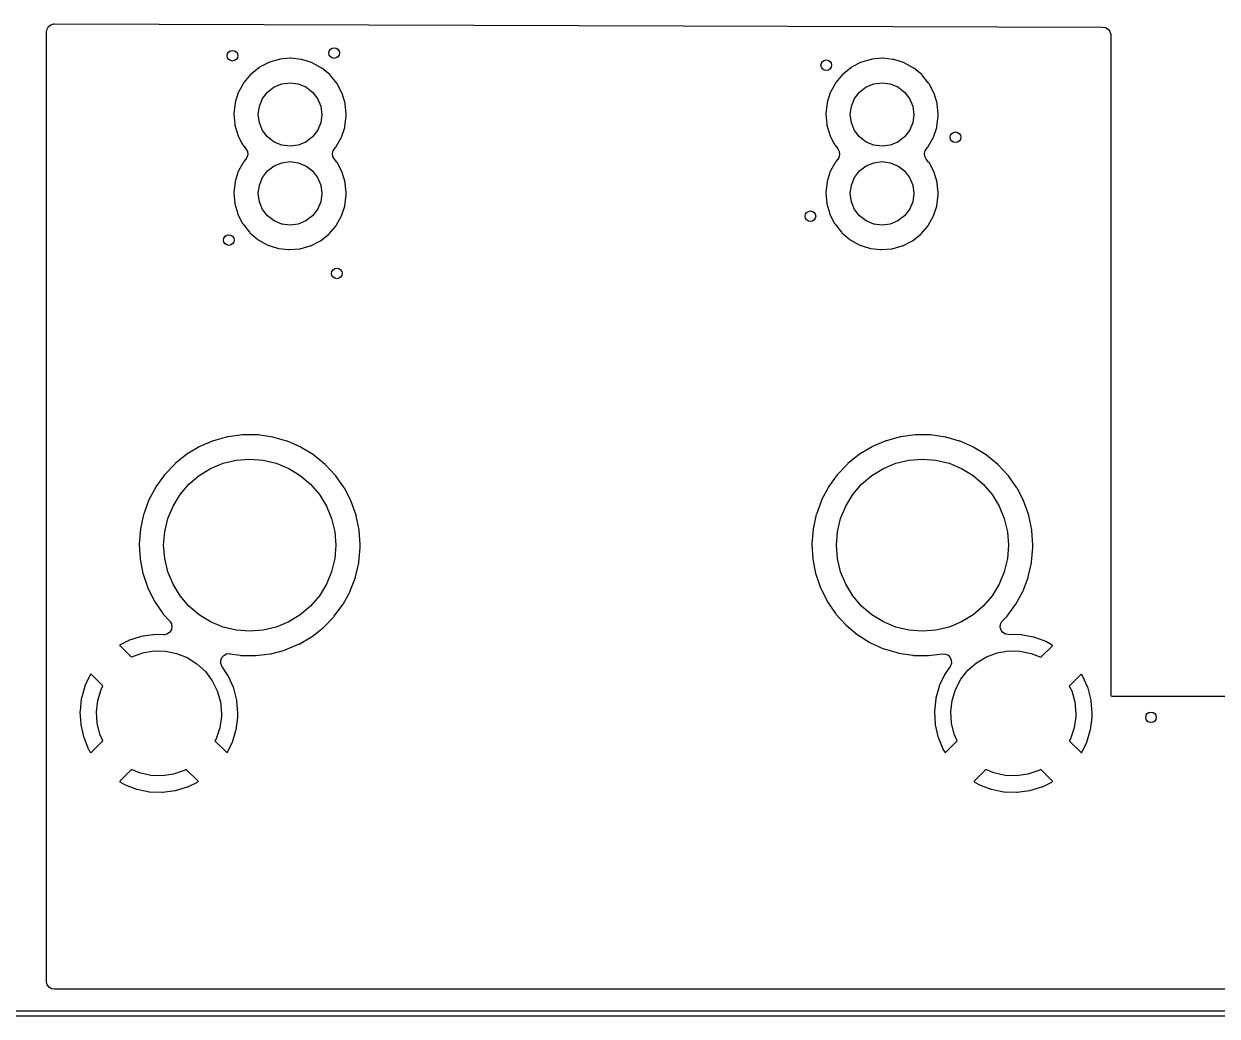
# Model space of a CAD drawing. Extents: x 0 to 4.25, y -4.33 to 0.
# Drawn here: x 1.823 to 2.71, y -4.333 to -3.595 of the extents above; entities that cross this region are included whole.
import ezdxf

# ---------------------------------------------------------------- set-up
doc = ezdxf.new("R2010")
doc.units = 0
doc.header["$MEASUREMENT"] = 0
doc.layers.add('BLACK', color=7, linetype='CONTINUOUS')

msp = doc.modelspace()

# ---------------------------------------------------------------- linework, layer by layer
at = {"layer": 'BLACK', "linetype": 'CONTINUOUS'}
for p, q in [((1.8397, -3.60123), (1.84011, -3.59906)), ((1.84011, -3.59906), (1.84127, -3.59719)), ((1.84127, -3.59719), (1.84303, -3.59586)), ((1.84303, -3.59586), (1.84515, -3.59526)), ((1.84515, -3.59526), (1.84572, -3.59523)), ((1.84572, -3.59523), (2.62471, -3.59761)), ((2.62471, -3.59761), (2.62687, -3.59802)), ((2.62687, -3.59802), (2.62874, -3.59919)), ((2.62874, -3.59919), (2.63007, -3.60095)), ((1.8397, -3.6623), (1.8397, -3.60123)), ((2.63007, -3.60095), (2.63066, -3.60307)), ((2.63066, -3.60307), (2.63069, -3.60361)), ((2.63069, -3.60361), (2.63066, -4.09416)), ((1.99811, -3.62748), (1.99763, -3.6278)), ((2.00483, -3.62397), (1.99811, -3.62748)), ((2.00537, -3.62376), (2.00483, -3.62397)), ((2.01264, -3.62162), (2.00537, -3.62376)), ((2.0132, -3.62151), (2.01264, -3.62162)), ((2.02075, -3.62082), (2.0132, -3.62151)), ((2.02133, -3.62083), (2.02075, -3.62082)), ((2.02887, -3.62162), (2.02133, -3.62083)), ((2.02943, -3.62173), (2.02887, -3.62162)), ((2.03667, -3.62398), (2.02943, -3.62173)), ((2.0372, -3.6242), (2.03667, -3.62398)), ((2.04387, -3.6278), (2.0372, -3.6242)), ((2.43811, -3.62748), (2.43763, -3.6278)), ((2.44483, -3.62397), (2.43811, -3.62748)), ((2.44537, -3.62376), (2.44483, -3.62397)), ((2.45264, -3.62162), (2.44537, -3.62376)), ((2.4532, -3.62151), (2.45264, -3.62162)), ((2.46075, -3.62082), (2.4532, -3.62151)), ((2.46133, -3.62083), (2.46075, -3.62082)), ((2.46887, -3.62162), (2.46133, -3.62083)), ((2.46943, -3.62173), (2.46887, -3.62162)), ((2.47667, -3.62398), (2.46943, -3.62173)), ((2.4772, -3.6242), (2.47667, -3.62398)), ((2.48387, -3.6278), (2.4772, -3.6242)), ((1.99131, -3.63295), (1.98644, -3.63876)), ((1.99173, -3.63255), (1.99131, -3.63295)), ((1.99763, -3.6278), (1.99173, -3.63255)), ((2.04435, -3.62813), (2.04387, -3.6278)), ((2.05019, -3.63296), (2.04435, -3.62813)), ((2.05059, -3.63337), (2.05019, -3.63296)), ((2.05538, -3.63924), (2.05059, -3.63337)), ((2.43131, -3.63295), (2.42644, -3.63876)), ((2.43173, -3.63255), (2.43131, -3.63295)), ((2.43763, -3.6278), (2.43173, -3.63255)), ((2.48435, -3.62813), (2.48387, -3.6278)), ((2.49019, -3.63296), (2.48435, -3.62813)), ((2.49059, -3.63337), (2.49019, -3.63296)), ((2.49538, -3.63924), (2.49059, -3.63337)), ((1.98612, -3.63923), (1.98246, -3.64588)), ((1.98644, -3.63876), (1.98612, -3.63923)), ((2.00404, -3.6459), (2.00894, -3.64214)), ((2.00894, -3.64214), (2.01463, -3.63978)), ((2.01463, -3.63978), (2.02075, -3.63898)), ((2.02075, -3.63898), (2.02686, -3.63978)), ((2.02686, -3.63978), (2.03256, -3.64214)), ((2.03256, -3.64214), (2.03745, -3.6459)), ((2.0557, -3.63972), (2.05538, -3.63924)), ((2.05926, -3.64641), (2.0557, -3.63972)), ((2.42612, -3.63923), (2.42246, -3.64588)), ((2.42644, -3.63876), (2.42612, -3.63923)), ((2.44404, -3.6459), (2.44894, -3.64214)), ((2.44894, -3.64214), (2.45463, -3.63978)), ((2.45463, -3.63978), (2.46075, -3.63898)), ((2.46075, -3.63898), (2.46686, -3.63978)), ((2.46686, -3.63978), (2.47256, -3.64214)), ((2.47256, -3.64214), (2.47745, -3.6459)), ((2.4957, -3.63972), (2.49538, -3.63924)), ((2.49926, -3.64641), (2.4957, -3.63972)), ((1.97995, -3.65363), (1.97983, -3.65419)), ((1.98224, -3.64641), (1.97995, -3.65363)), ((1.98246, -3.64588), (1.98224, -3.64641)), ((1.99793, -3.65648), (2.00029, -3.65079)), ((2.00029, -3.65079), (2.00404, -3.6459)), ((2.03745, -3.6459), (2.04121, -3.65079)), ((2.04121, -3.65079), (2.04357, -3.65648)), ((2.05948, -3.64695), (2.05926, -3.64641)), ((2.06167, -3.6542), (2.05948, -3.64695)), ((2.41995, -3.65363), (2.41983, -3.65419)), ((2.42224, -3.64641), (2.41995, -3.65363)), ((2.42246, -3.64588), (2.42224, -3.64641)), ((2.43793, -3.65648), (2.44029, -3.65079)), ((2.44029, -3.65079), (2.44404, -3.6459)), ((2.47745, -3.6459), (2.48121, -3.65079)), ((2.48121, -3.65079), (2.48357, -3.65648)), ((2.49948, -3.64695), (2.49926, -3.64641)), ((2.50167, -3.6542), (2.49948, -3.64695)), ((1.83968, -4.05677), (1.8397, -3.66251)), ((1.8397, -3.66251), (1.8397, -3.6623)), ((1.97898, -3.66173), (1.97897, -3.6623)), ((1.97897, -3.6623), (1.97961, -3.66986)), ((1.97983, -3.65419), (1.97898, -3.66173)), ((1.99713, -3.6626), (1.99793, -3.65648)), ((1.99793, -3.66871), (1.99713, -3.6626)), ((2.04357, -3.65648), (2.04437, -3.6626)), ((2.04437, -3.6626), (2.04357, -3.66871)), ((2.06178, -3.65477), (2.06167, -3.6542)), ((2.06252, -3.6623), (2.06178, -3.65477)), ((2.06254, -3.66244), (2.06252, -3.6623)), ((2.06255, -3.66276), (2.06254, -3.66244)), ((2.06254, -3.6636), (2.06255, -3.66277)), ((2.06255, -3.66277), (2.06255, -3.66276)), ((2.06255, -3.66276), (2.06255, -3.66276)), ((2.41898, -3.66173), (2.41897, -3.6623)), ((2.41897, -3.6623), (2.41961, -3.66986)), ((2.41983, -3.65419), (2.41898, -3.66173)), ((2.43713, -3.6626), (2.43793, -3.65648)), ((2.43793, -3.66871), (2.43713, -3.6626)), ((2.48357, -3.65648), (2.48437, -3.6626)), ((2.48437, -3.6626), (2.48357, -3.66871)), ((2.50178, -3.65477), (2.50167, -3.6542)), ((2.50254, -3.66244), (2.50178, -3.65477)), ((2.50255, -3.66277), (2.50254, -3.66244)), ((2.50254, -3.6636), (2.50255, -3.66277)), ((1.97961, -3.66986), (1.97971, -3.67042)), ((1.97971, -3.67042), (1.9818, -3.67771)), ((2.00029, -3.67441), (1.99793, -3.66871)), ((2.04357, -3.66871), (2.04121, -3.67441)), ((2.06142, -3.67213), (2.06155, -3.67157)), ((2.06155, -3.67157), (2.06251, -3.66393)), ((2.06251, -3.66393), (2.06254, -3.6636)), ((2.41961, -3.66986), (2.41971, -3.67042)), ((2.41971, -3.67042), (2.4218, -3.67771)), ((2.44029, -3.67441), (2.43793, -3.66871)), ((2.48357, -3.66871), (2.48121, -3.67441)), ((2.50142, -3.67213), (2.50155, -3.67157)), ((2.50155, -3.67157), (2.50251, -3.66393)), ((2.50251, -3.66393), (2.50254, -3.6636)), ((1.9818, -3.67771), (1.98201, -3.67824)), ((1.98201, -3.67824), (1.98548, -3.68499)), ((2.00404, -3.6793), (2.00029, -3.67441)), ((2.00894, -3.68306), (2.00404, -3.6793)), ((2.03745, -3.6793), (2.03256, -3.68306)), ((2.04121, -3.67441), (2.03745, -3.6793)), ((2.05505, -3.68644), (2.05879, -3.67985)), ((2.05879, -3.67985), (2.05903, -3.67933)), ((2.05903, -3.67933), (2.06142, -3.67213)), ((2.4218, -3.67771), (2.42201, -3.67824)), ((2.42201, -3.67824), (2.42548, -3.68499)), ((2.44404, -3.6793), (2.44029, -3.67441)), ((2.44894, -3.68306), (2.44404, -3.6793)), ((2.47745, -3.6793), (2.47256, -3.68306)), ((2.48121, -3.67441), (2.47745, -3.6793)), ((2.49505, -3.68644), (2.49879, -3.67985)), ((2.49879, -3.67985), (2.49903, -3.67933)), ((2.49903, -3.67933), (2.50142, -3.67213)), ((1.98548, -3.68499), (1.98579, -3.68547)), ((1.98579, -3.68547), (1.98794, -3.68818)), ((1.98794, -3.68818), (1.98897, -3.69013)), ((2.01463, -3.68542), (2.00894, -3.68306)), ((2.02075, -3.68622), (2.01463, -3.68542)), ((2.02686, -3.68542), (2.02075, -3.68622)), ((2.03256, -3.68306), (2.02686, -3.68542)), ((2.05229, -3.69164), (2.05282, -3.68949)), ((2.05282, -3.68949), (2.05374, -3.68804)), ((2.05374, -3.68804), (2.05472, -3.68691)), ((2.05472, -3.68691), (2.05505, -3.68644)), ((2.42548, -3.68499), (2.42579, -3.68547)), ((2.42579, -3.68547), (2.42794, -3.68818)), ((2.42794, -3.68818), (2.42897, -3.69013)), ((2.45463, -3.68542), (2.44894, -3.68306)), ((2.46075, -3.68622), (2.45463, -3.68542)), ((2.46686, -3.68542), (2.46075, -3.68622)), ((2.47256, -3.68306), (2.46686, -3.68542)), ((2.49229, -3.69164), (2.49282, -3.68949)), ((2.49282, -3.68949), (2.49374, -3.68804)), ((2.49374, -3.68804), (2.49472, -3.68691)), ((2.49472, -3.68691), (2.49505, -3.68644)), ((1.98612, -3.6979), (1.98246, -3.70454)), ((1.98644, -3.69742), (1.98612, -3.6979)), ((1.98783, -3.69576), (1.98644, -3.69742)), ((1.98867, -3.69446), (1.98783, -3.69576)), ((1.98922, -3.69232), (1.98867, -3.69446)), ((1.98897, -3.69013), (1.98922, -3.69232)), ((2.00894, -3.7008), (2.01463, -3.69844)), ((2.01463, -3.69844), (2.02075, -3.69764)), ((2.02075, -3.69764), (2.02686, -3.69844)), ((2.02686, -3.69844), (2.03256, -3.7008)), ((2.05258, -3.69382), (2.05229, -3.69164)), ((2.05364, -3.69576), (2.05258, -3.69382)), ((2.05538, -3.6979), (2.05364, -3.69576)), ((2.0557, -3.69838), (2.05538, -3.6979)), ((2.05926, -3.70507), (2.0557, -3.69838)), ((2.42612, -3.6979), (2.42246, -3.70454)), ((2.42644, -3.69742), (2.42612, -3.6979)), ((2.42783, -3.69576), (2.42644, -3.69742)), ((2.42867, -3.69446), (2.42783, -3.69576)), ((2.42922, -3.69232), (2.42867, -3.69446)), ((2.42897, -3.69013), (2.42922, -3.69232)), ((2.44894, -3.7008), (2.45463, -3.69844)), ((2.45463, -3.69844), (2.46075, -3.69764)), ((2.46075, -3.69764), (2.46686, -3.69844)), ((2.46686, -3.69844), (2.47256, -3.7008)), ((2.49258, -3.69382), (2.49229, -3.69164)), ((2.49364, -3.69576), (2.49258, -3.69382)), ((2.49538, -3.6979), (2.49364, -3.69576)), ((2.4957, -3.69838), (2.49538, -3.6979)), ((2.49926, -3.70507), (2.4957, -3.69838)), ((1.98224, -3.70507), (1.97995, -3.71229)), ((1.98246, -3.70454), (1.98224, -3.70507)), ((2.00029, -3.70945), (2.00404, -3.70456)), ((2.00404, -3.70456), (2.00894, -3.7008)), ((2.03256, -3.7008), (2.03745, -3.70456)), ((2.03745, -3.70456), (2.04121, -3.70945)), ((2.05948, -3.70561), (2.05926, -3.70507)), ((2.06167, -3.71286), (2.05948, -3.70561)), ((2.42224, -3.70507), (2.41995, -3.71229)), ((2.42246, -3.70454), (2.42224, -3.70507)), ((2.44029, -3.70945), (2.44404, -3.70456)), ((2.44404, -3.70456), (2.44894, -3.7008)), ((2.47256, -3.7008), (2.47745, -3.70456)), ((2.47745, -3.70456), (2.48121, -3.70945)), ((2.49948, -3.70561), (2.49926, -3.70507)), ((2.50167, -3.71286), (2.49948, -3.70561)), ((1.97983, -3.71286), (1.97898, -3.72039)), ((1.97995, -3.71229), (1.97983, -3.71286)), ((1.99713, -3.72126), (1.99793, -3.71515)), ((1.99793, -3.71515), (2.00029, -3.70945)), ((2.04121, -3.70945), (2.04357, -3.71515)), ((2.04357, -3.71515), (2.04437, -3.72126)), ((2.06178, -3.71343), (2.06167, -3.71286)), ((2.06254, -3.7211), (2.06178, -3.71343)), ((2.41983, -3.71286), (2.41898, -3.72039)), ((2.41995, -3.71229), (2.41983, -3.71286)), ((2.43713, -3.72126), (2.43793, -3.71515)), ((2.43793, -3.71515), (2.44029, -3.70945)), ((2.48121, -3.70945), (2.48357, -3.71515)), ((2.48357, -3.71515), (2.48437, -3.72126)), ((2.50178, -3.71343), (2.50167, -3.71286)), ((2.50254, -3.7211), (2.50178, -3.71343)), ((1.97898, -3.72039), (1.97897, -3.72096)), ((1.97897, -3.72096), (1.97961, -3.72852)), ((1.99793, -3.72737), (1.99713, -3.72126)), ((2.04437, -3.72126), (2.04357, -3.72737)), ((2.06155, -3.73023), (2.06251, -3.72259)), ((2.06251, -3.72259), (2.06254, -3.72226)), ((2.06255, -3.72143), (2.06254, -3.7211)), ((2.06254, -3.72226), (2.06255, -3.72143)), ((2.41898, -3.72039), (2.41897, -3.72096)), ((2.41897, -3.72096), (2.41961, -3.72852)), ((2.43793, -3.72737), (2.43713, -3.72126)), ((2.48437, -3.72126), (2.48357, -3.72737)), ((2.50155, -3.73023), (2.50251, -3.72259)), ((2.50251, -3.72259), (2.50254, -3.72226)), ((2.50255, -3.72143), (2.50254, -3.7211)), ((2.50254, -3.72226), (2.50255, -3.72143)), ((1.97961, -3.72852), (1.97971, -3.72908)), ((1.97971, -3.72908), (1.9818, -3.73637)), ((2.00029, -3.73307), (1.99793, -3.72737)), ((2.00404, -3.73796), (2.00029, -3.73307)), ((2.04121, -3.73307), (2.03745, -3.73796)), ((2.04357, -3.72737), (2.04121, -3.73307)), ((2.05903, -3.73799), (2.06142, -3.7308)), ((2.06142, -3.7308), (2.06155, -3.73023)), ((2.41961, -3.72852), (2.41971, -3.72908)), ((2.41971, -3.72908), (2.4218, -3.73637)), ((2.44029, -3.73307), (2.43793, -3.72737)), ((2.44404, -3.73796), (2.44029, -3.73307)), ((2.48121, -3.73307), (2.47745, -3.73796)), ((2.48357, -3.72737), (2.48121, -3.73307)), ((2.49903, -3.73799), (2.50142, -3.7308)), ((2.50142, -3.7308), (2.50155, -3.73023)), ((1.9818, -3.73637), (1.98201, -3.73691)), ((1.98201, -3.73691), (1.98548, -3.74365)), ((2.00894, -3.74172), (2.00404, -3.73796)), ((2.01463, -3.74408), (2.00894, -3.74172)), ((2.03256, -3.74172), (2.02686, -3.74408)), ((2.03745, -3.73796), (2.03256, -3.74172)), ((2.05505, -3.74511), (2.05879, -3.73851)), ((2.05879, -3.73851), (2.05903, -3.73799)), ((2.4218, -3.73637), (2.42201, -3.73691)), ((2.42201, -3.73691), (2.42548, -3.74365)), ((2.44894, -3.74172), (2.44404, -3.73796)), ((2.45463, -3.74408), (2.44894, -3.74172)), ((2.47256, -3.74172), (2.46686, -3.74408)), ((2.47745, -3.73796), (2.47256, -3.74172)), ((2.49505, -3.74511), (2.49879, -3.73851)), ((2.49879, -3.73851), (2.49903, -3.73799)), ((1.98548, -3.74365), (1.98579, -3.74413)), ((1.98579, -3.74413), (1.9905, -3.75007)), ((1.9905, -3.75007), (1.9909, -3.75049)), ((1.9909, -3.75049), (1.99667, -3.7554)), ((2.02075, -3.74488), (2.01463, -3.74408)), ((2.02686, -3.74408), (2.02075, -3.74488)), ((2.04935, -3.75171), (2.04977, -3.75131)), ((2.04977, -3.75131), (2.05472, -3.74558)), ((2.05472, -3.74558), (2.05505, -3.74511)), ((2.42548, -3.74365), (2.42579, -3.74413)), ((2.42579, -3.74413), (2.4305, -3.75007)), ((2.4305, -3.75007), (2.4309, -3.75049)), ((2.4309, -3.75049), (2.43667, -3.7554)), ((2.46075, -3.74488), (2.45463, -3.74408)), ((2.46686, -3.74408), (2.46075, -3.74488)), ((2.48935, -3.75171), (2.48977, -3.75131)), ((2.48977, -3.75131), (2.49472, -3.74558)), ((2.49472, -3.74558), (2.49505, -3.74511)), ((1.99667, -3.7554), (1.99714, -3.75573)), ((1.99714, -3.75573), (2.00376, -3.75943)), ((2.00376, -3.75943), (2.00429, -3.75966)), ((2.00429, -3.75966), (2.0115, -3.762)), ((2.02829, -3.76235), (2.03559, -3.76031)), ((2.03559, -3.76031), (2.03612, -3.7601)), ((2.03612, -3.7601), (2.04289, -3.75669)), ((2.04289, -3.75669), (2.04338, -3.75638)), ((2.04338, -3.75638), (2.04935, -3.75171)), ((2.43667, -3.7554), (2.43714, -3.75573)), ((2.43714, -3.75573), (2.44376, -3.75943)), ((2.44376, -3.75943), (2.44429, -3.75966)), ((2.44429, -3.75966), (2.4515, -3.762)), ((2.46829, -3.76235), (2.47559, -3.76031)), ((2.47559, -3.76031), (2.47612, -3.7601)), ((2.47612, -3.7601), (2.48289, -3.75669)), ((2.48289, -3.75669), (2.48338, -3.75638)), ((2.48338, -3.75638), (2.48935, -3.75171)), ((2.0115, -3.762), (2.01206, -3.76212)), ((2.01206, -3.76212), (2.01958, -3.76302)), ((2.01958, -3.76302), (2.02016, -3.76303)), ((2.02016, -3.76303), (2.02772, -3.76245)), ((2.02772, -3.76245), (2.02829, -3.76235)), ((2.4515, -3.762), (2.45206, -3.76212)), ((2.45206, -3.76212), (2.45958, -3.76302)), ((2.45958, -3.76302), (2.46016, -3.76303)), ((2.46016, -3.76303), (2.46772, -3.76245)), ((2.46772, -3.76245), (2.46829, -3.76235)), ((1.97432, -3.9022), (1.96393, -3.90505)), ((1.97471, -3.90212), (1.97432, -3.9022)), ((1.98539, -3.90072), (1.97471, -3.90212)), ((1.98579, -3.90069), (1.98539, -3.90072)), ((1.99656, -3.90075), (1.98579, -3.90069)), ((1.99696, -3.90078), (1.99656, -3.90075)), ((2.00763, -3.9023), (1.99696, -3.90078)), ((2.00802, -3.90238), (2.00763, -3.9023)), ((2.01838, -3.90533), (2.00802, -3.90238)), ((2.47432, -3.9022), (2.46393, -3.90505)), ((2.47471, -3.90212), (2.47432, -3.9022)), ((2.48539, -3.90072), (2.47471, -3.90212)), ((2.48579, -3.90069), (2.48539, -3.90072)), ((2.49656, -3.90075), (2.48579, -3.90069)), ((2.49696, -3.90078), (2.49656, -3.90075)), ((2.50763, -3.9023), (2.49696, -3.90078)), ((2.50802, -3.90238), (2.50763, -3.9023)), ((2.51838, -3.90533), (2.50802, -3.90238)), ((1.95328, -3.90959), (1.94404, -3.91512)), ((1.95364, -3.9094), (1.95328, -3.90959)), ((1.96355, -3.90518), (1.95364, -3.9094)), ((1.96393, -3.90505), (1.96355, -3.90518)), ((2.01876, -3.90547), (2.01838, -3.90533)), ((2.02862, -3.9098), (2.01876, -3.90547)), ((2.02898, -3.90998), (2.02862, -3.9098)), ((2.03816, -3.91561), (2.02898, -3.90998)), ((2.45328, -3.90959), (2.44404, -3.91512)), ((2.45364, -3.9094), (2.45328, -3.90959)), ((2.46355, -3.90518), (2.45364, -3.9094)), ((2.46393, -3.90505), (2.46355, -3.90518)), ((2.51876, -3.90547), (2.51838, -3.90533)), ((2.52862, -3.9098), (2.51876, -3.90547)), ((2.52898, -3.90998), (2.52862, -3.9098)), ((2.53816, -3.91561), (2.52898, -3.90998)), ((1.94371, -3.91535), (1.9353, -3.92208)), ((1.94404, -3.91512), (1.94371, -3.91535)), ((1.97098, -3.92183), (1.98074, -3.91949)), ((1.98074, -3.91949), (1.99075, -3.9187)), ((1.99075, -3.9187), (2.00076, -3.91949)), ((2.00076, -3.91949), (2.01052, -3.92183)), ((2.03849, -3.91584), (2.03816, -3.91561)), ((2.04683, -3.92267), (2.03849, -3.91584)), ((2.44371, -3.91535), (2.4353, -3.92208)), ((2.44404, -3.91512), (2.44371, -3.91535)), ((2.47098, -3.92183), (2.48074, -3.91949)), ((2.48074, -3.91949), (2.49075, -3.9187)), ((2.49075, -3.9187), (2.50076, -3.91949)), ((2.50076, -3.91949), (2.51052, -3.92183)), ((2.53849, -3.91584), (2.53816, -3.91561)), ((2.54683, -3.92267), (2.53849, -3.91584)), ((1.935, -3.92235), (1.92759, -3.93017)), ((1.9353, -3.92208), (1.935, -3.92235)), ((1.95314, -3.93092), (1.9617, -3.92567)), ((1.9617, -3.92567), (1.97098, -3.92183)), ((2.01052, -3.92183), (2.01979, -3.92567)), ((2.01979, -3.92567), (2.02835, -3.93092)), ((2.04712, -3.92294), (2.04683, -3.92267)), ((2.05445, -3.93083), (2.04712, -3.92294)), ((2.435, -3.92235), (2.42759, -3.93017)), ((2.4353, -3.92208), (2.435, -3.92235)), ((2.45314, -3.93092), (2.4617, -3.92567)), ((2.4617, -3.92567), (2.47098, -3.92183)), ((2.51052, -3.92183), (2.51979, -3.92567)), ((2.51979, -3.92567), (2.52835, -3.93092)), ((2.54712, -3.92294), (2.54683, -3.92267)), ((2.55445, -3.93083), (2.54712, -3.92294)), ((1.92733, -3.93048), (1.92105, -3.93923)), ((1.92759, -3.93017), (1.92733, -3.93048)), ((1.93899, -3.94507), (1.94551, -3.93744)), ((1.94551, -3.93744), (1.95314, -3.93092)), ((2.02835, -3.93092), (2.03599, -3.93744)), ((2.03599, -3.93744), (2.04251, -3.94507)), ((2.05471, -3.93114), (2.05445, -3.93083)), ((2.0609, -3.93996), (2.05471, -3.93114)), ((2.42733, -3.93048), (2.42105, -3.93923)), ((2.42759, -3.93017), (2.42733, -3.93048)), ((2.43899, -3.94507), (2.44551, -3.93744)), ((2.44551, -3.93744), (2.45314, -3.93092)), ((2.52835, -3.93092), (2.53599, -3.93744)), ((2.53599, -3.93744), (2.54251, -3.94507)), ((2.55471, -3.93114), (2.55445, -3.93083)), ((2.5609, -3.93996), (2.55471, -3.93114)), ((1.92084, -3.93957), (1.9158, -3.94909)), ((1.92105, -3.93923), (1.92084, -3.93957)), ((1.93374, -3.95363), (1.93899, -3.94507)), ((2.04251, -3.94507), (2.04775, -3.95363)), ((2.06111, -3.9403), (2.0609, -3.93996)), ((2.06605, -3.94987), (2.06111, -3.9403)), ((2.42084, -3.93957), (2.4158, -3.94909)), ((2.42105, -3.93923), (2.42084, -3.93957)), ((2.43374, -3.95363), (2.43899, -3.94507)), ((2.54251, -3.94507), (2.54775, -3.95363)), ((2.56111, -3.9403), (2.5609, -3.93996)), ((2.56605, -3.94987), (2.56111, -3.9403)), ((1.91563, -3.94945), (1.91193, -3.95957)), ((1.9158, -3.94909), (1.91563, -3.94945)), ((1.9299, -3.96291), (1.93374, -3.95363)), ((2.04775, -3.95363), (2.05159, -3.96291)), ((2.06621, -3.95024), (2.06605, -3.94987)), ((2.0698, -3.9604), (2.06621, -3.95024)), ((2.41563, -3.94945), (2.41193, -3.95957)), ((2.4158, -3.94909), (2.41563, -3.94945)), ((2.4299, -3.96291), (2.43374, -3.95363)), ((2.54775, -3.95363), (2.55159, -3.96291)), ((2.56621, -3.95024), (2.56605, -3.94987)), ((2.5698, -3.9604), (2.56621, -3.95024)), ((1.91182, -3.95996), (1.90952, -3.97048)), ((1.91193, -3.95957), (1.91182, -3.95996)), ((1.92756, -3.97267), (1.9299, -3.96291)), ((2.05159, -3.96291), (2.05394, -3.97267)), ((2.06991, -3.96078), (2.0698, -3.9604)), ((2.0721, -3.97133), (2.06991, -3.96078)), ((2.41182, -3.95996), (2.40952, -3.97048)), ((2.41193, -3.95957), (2.41182, -3.95996)), ((2.42756, -3.97267), (2.4299, -3.96291)), ((2.55159, -3.96291), (2.55394, -3.97267)), ((2.56991, -3.96078), (2.5698, -3.9604)), ((2.5721, -3.97133), (2.56991, -3.96078)), ((1.90947, -3.97088), (1.90862, -3.98162)), ((1.90952, -3.97048), (1.90947, -3.97088)), ((1.92677, -3.98268), (1.92756, -3.97267)), ((2.05394, -3.97267), (2.05472, -3.98268)), ((2.07215, -3.97173), (2.0721, -3.97133)), ((2.07285, -3.98202), (2.07215, -3.97173)), ((2.40947, -3.97088), (2.40862, -3.98162)), ((2.40952, -3.97048), (2.40947, -3.97088)), ((2.42677, -3.98268), (2.42756, -3.97267)), ((2.55394, -3.97267), (2.55472, -3.98268)), ((2.57215, -3.97173), (2.5721, -3.97133)), ((2.57289, -3.98256), (2.57215, -3.97173)), ((1.90862, -3.98162), (1.90862, -3.98202)), ((1.90862, -3.98202), (1.90924, -3.99277)), ((2.07289, -3.98256), (2.07285, -3.98202)), ((2.40862, -3.98162), (2.40862, -3.98202)), ((2.40862, -3.98202), (2.40924, -3.99277)), ((1.92756, -3.99269), (1.92677, -3.98268)), ((2.05472, -3.98268), (2.05394, -3.99269)), ((2.0719, -3.99533), (2.07287, -3.98451)), ((2.07287, -3.98451), (2.07288, -3.98428)), ((2.07288, -3.98428), (2.0729, -3.98279)), ((2.0729, -3.98279), (2.07289, -3.98256)), ((2.42756, -3.99269), (2.42677, -3.98268)), ((2.55472, -3.98268), (2.55394, -3.99269)), ((2.5719, -3.99533), (2.57287, -3.98451)), ((2.57287, -3.98451), (2.57288, -3.98428)), ((2.57288, -3.98428), (2.5729, -3.98279)), ((2.5729, -3.98279), (2.57289, -3.98256)), ((1.90924, -3.99277), (1.90929, -3.99317)), ((1.90929, -3.99317), (1.91136, -4.00374)), ((1.9299, -4.00245), (1.92756, -3.99269)), ((2.05394, -3.99269), (2.05159, -4.00245)), ((2.06944, -4.00622), (2.07184, -3.99572)), ((2.07184, -3.99572), (2.0719, -3.99533)), ((2.40924, -3.99277), (2.40929, -3.99317)), ((2.40929, -3.99317), (2.41136, -4.00374)), ((2.4299, -4.00245), (2.42756, -3.99269)), ((2.55394, -3.99269), (2.55159, -4.00245)), ((2.56944, -4.00622), (2.57184, -3.99572)), ((2.57184, -3.99572), (2.5719, -3.99533)), ((1.91136, -4.00374), (1.91146, -4.00413)), ((1.91146, -4.00413), (1.91495, -4.01432)), ((1.93374, -4.01172), (1.9299, -4.00245)), ((2.05159, -4.00245), (2.04775, -4.01172)), ((2.06551, -4.01669), (2.06932, -4.00661)), ((2.06932, -4.00661), (2.06944, -4.00622)), ((2.41136, -4.00374), (2.41146, -4.00413)), ((2.41146, -4.00413), (2.41495, -4.01432)), ((2.43374, -4.01172), (2.4299, -4.00245)), ((2.55159, -4.00245), (2.54775, -4.01172)), ((2.56551, -4.01669), (2.56932, -4.00661)), ((2.56932, -4.00661), (2.56944, -4.00622)), ((1.91495, -4.01432), (1.91511, -4.01469)), ((1.91511, -4.01469), (1.91995, -4.02431)), ((1.93899, -4.02028), (1.93374, -4.01172)), ((2.04775, -4.01172), (2.04251, -4.02028)), ((2.0602, -4.02652), (2.06534, -4.01705)), ((2.06534, -4.01705), (2.06551, -4.01669)), ((2.41495, -4.01432), (2.41511, -4.01469)), ((2.41511, -4.01469), (2.41995, -4.02431)), ((2.43899, -4.02028), (2.43374, -4.01172)), ((2.54775, -4.01172), (2.54251, -4.02028)), ((2.5602, -4.02652), (2.56534, -4.01705)), ((2.56534, -4.01705), (2.56551, -4.01669)), ((1.91995, -4.02431), (1.92015, -4.02466)), ((1.92015, -4.02466), (1.92625, -4.03354)), ((1.94551, -4.02792), (1.93899, -4.02028)), ((2.04251, -4.02028), (2.03599, -4.02792)), ((2.05999, -4.02686), (2.0602, -4.02652)), ((2.41995, -4.02431), (2.42015, -4.02466)), ((2.42015, -4.02466), (2.42625, -4.03354)), ((2.44551, -4.02792), (2.43899, -4.02028)), ((2.54251, -4.02028), (2.53599, -4.02792)), ((2.55999, -4.02686), (2.5602, -4.02652)), ((1.92625, -4.03354), (1.9265, -4.03385)), ((1.9265, -4.03385), (1.93138, -4.03921)), ((1.95314, -4.03444), (1.94551, -4.02792)), ((1.9617, -4.03968), (1.95314, -4.03444)), ((2.02835, -4.03444), (2.01979, -4.03968)), ((2.03599, -4.02792), (2.02835, -4.03444)), ((2.05361, -4.03554), (2.05999, -4.02686)), ((2.42625, -4.03354), (2.4265, -4.03385)), ((2.4265, -4.03385), (2.43375, -4.04182)), ((2.45314, -4.03444), (2.44551, -4.02792)), ((2.4617, -4.03968), (2.45314, -4.03444)), ((2.52835, -4.03444), (2.51979, -4.03968)), ((2.53599, -4.02792), (2.52835, -4.03444)), ((2.55361, -4.03554), (2.55999, -4.02686)), ((1.93138, -4.03921), (1.93254, -4.04109)), ((1.93294, -4.04325), (1.93253, -4.04542)), ((1.93254, -4.04109), (1.93294, -4.04325)), ((1.97098, -4.04352), (1.9617, -4.03968)), ((1.98074, -4.04587), (1.97098, -4.04352)), ((2.01052, -4.04352), (2.00076, -4.04587)), ((2.01979, -4.03968), (2.01052, -4.04352)), ((2.03708, -4.0505), (2.04556, -4.04385)), ((2.04556, -4.04385), (2.04586, -4.04358)), ((2.04586, -4.04358), (2.05335, -4.03584)), ((2.05335, -4.03584), (2.05361, -4.03554)), ((2.43375, -4.04182), (2.43404, -4.0421)), ((2.43404, -4.0421), (2.44231, -4.04901)), ((2.47098, -4.04352), (2.4617, -4.03968)), ((2.48074, -4.04587), (2.47098, -4.04352)), ((2.51052, -4.04352), (2.50076, -4.04587)), ((2.51979, -4.03968), (2.51052, -4.04352)), ((2.54864, -4.04364), (2.54887, -4.04145)), ((2.54922, -4.04577), (2.54864, -4.04364)), ((2.54887, -4.04145), (2.54988, -4.03948)), ((2.54988, -4.03948), (2.55031, -4.03898)), ((2.55031, -4.03898), (2.55335, -4.03585)), ((2.55335, -4.03585), (2.55361, -4.03554)), ((1.9094, -4.05068), (1.90072, -4.05352)), ((1.90987, -4.05057), (1.9094, -4.05068)), ((1.9189, -4.04919), (1.90987, -4.05057)), ((1.91938, -4.04916), (1.9189, -4.04919)), ((1.92687, -4.04925), (1.91938, -4.04916)), ((1.92749, -4.04922), (1.92687, -4.04925)), ((1.92961, -4.04862), (1.92749, -4.04922)), ((1.93137, -4.04729), (1.92961, -4.04862)), ((1.93253, -4.04542), (1.93137, -4.04729)), ((1.99075, -4.04665), (1.98074, -4.04587)), ((2.00076, -4.04587), (1.99075, -4.04665)), ((2.02745, -4.05616), (2.03675, -4.05072)), ((2.03675, -4.05072), (2.03708, -4.0505)), ((2.44231, -4.04901), (2.44263, -4.04924)), ((2.44263, -4.04924), (2.45176, -4.05497)), ((2.49075, -4.04665), (2.48074, -4.04587)), ((2.50076, -4.04587), (2.49075, -4.04665)), ((2.55052, -4.04754), (2.54922, -4.04577)), ((2.55238, -4.04873), (2.55052, -4.04754)), ((2.55455, -4.04916), (2.55238, -4.04873)), ((2.56355, -4.04927), (2.55455, -4.04916)), ((2.56403, -4.04931), (2.56355, -4.04927)), ((2.57301, -4.05091), (2.56403, -4.04931)), ((2.57348, -4.05104), (2.57301, -4.05091)), ((2.58209, -4.05408), (2.57348, -4.05104)), ((1.83968, -4.05712), (1.83968, -4.05677)), ((1.83968, -4.10649), (1.83968, -4.05712)), ((1.89452, -4.05671), (1.89407, -4.05712)), ((1.89407, -4.05712), (1.8941, -4.05726)), ((1.8941, -4.05726), (1.89415, -4.05733)), ((1.89415, -4.05733), (1.90278, -4.06596)), ((1.90028, -4.05371), (1.89452, -4.05671)), ((1.90072, -4.05352), (1.90028, -4.05371)), ((1.91119, -4.06276), (1.91958, -4.06131)), ((1.91958, -4.06131), (1.92809, -4.06143)), ((1.92809, -4.06143), (1.93644, -4.06309)), ((2.00634, -4.06332), (2.01675, -4.06059)), ((2.01675, -4.06059), (2.01714, -4.06046)), ((2.01714, -4.06046), (2.02709, -4.05634)), ((2.02709, -4.05634), (2.02745, -4.05616)), ((2.45176, -4.05497), (2.45211, -4.05516)), ((2.45211, -4.05516), (2.46193, -4.05959)), ((2.46193, -4.05959), (2.46231, -4.05973)), ((2.46231, -4.05973), (2.47263, -4.06279)), ((2.54623, -4.06276), (2.55462, -4.06131)), ((2.55462, -4.06131), (2.56313, -4.06143)), ((2.56313, -4.06143), (2.57148, -4.06309)), ((2.57871, -4.06597), (2.58707, -4.0576)), ((2.58253, -4.05428), (2.58209, -4.05408)), ((2.58727, -4.0569), (2.58253, -4.05428)), ((2.58707, -4.0576), (2.58738, -4.05707)), ((2.58729, -4.05692), (2.58727, -4.0569)), ((2.58738, -4.05707), (2.58729, -4.05692)), ((1.90278, -4.06596), (1.90321, -4.0657)), ((1.90321, -4.0657), (1.91119, -4.06276)), ((1.93644, -4.06309), (1.94434, -4.06624)), ((1.94434, -4.06624), (1.95154, -4.07078)), ((1.95154, -4.07078), (1.95779, -4.07656)), ((1.96925, -4.06829), (1.97001, -4.06622)), ((1.96929, -4.07049), (1.96925, -4.06829)), ((1.97013, -4.07253), (1.96929, -4.07049)), ((1.97001, -4.06622), (1.97146, -4.06456)), ((1.97146, -4.06456), (1.97341, -4.06354)), ((1.97341, -4.06354), (1.9756, -4.06329)), ((1.9756, -4.06329), (1.97608, -4.06334)), ((1.97608, -4.06334), (1.98367, -4.06451)), ((1.98367, -4.06451), (1.98408, -4.06454)), ((1.98408, -4.06454), (1.99485, -4.06471)), ((1.99485, -4.06471), (1.99525, -4.06469)), ((1.99525, -4.06469), (2.00594, -4.06339)), ((2.00594, -4.06339), (2.00634, -4.06332)), ((2.47263, -4.06279), (2.47303, -4.06288)), ((2.47303, -4.06288), (2.48367, -4.06451)), ((2.48367, -4.06451), (2.48408, -4.06454)), ((2.48408, -4.06454), (2.49485, -4.06471)), ((2.49485, -4.06471), (2.49525, -4.06469)), ((2.49525, -4.06469), (2.50562, -4.06343)), ((2.50562, -4.06343), (2.50782, -4.06357)), ((2.50782, -4.06357), (2.50982, -4.0645)), ((2.50982, -4.0645), (2.51136, -4.06609)), ((2.51136, -4.06609), (2.51221, -4.06812)), ((2.51227, -4.07033), (2.51153, -4.0724)), ((2.51221, -4.06812), (2.51227, -4.07033)), ((2.52453, -4.07566), (2.53093, -4.07005)), ((2.53093, -4.07005), (2.53825, -4.0657)), ((2.53825, -4.0657), (2.54623, -4.06276)), ((2.57148, -4.06309), (2.57871, -4.06597)), ((1.87212, -4.07892), (1.86827, -4.0872)), ((1.8723, -4.07859), (1.87212, -4.07892)), ((1.87252, -4.07846), (1.8723, -4.07859)), ((1.87305, -4.07877), (1.87252, -4.07846)), ((1.88161, -4.08732), (1.87305, -4.07877)), ((1.95779, -4.07656), (1.96288, -4.08338)), ((1.9748, -4.07975), (1.97013, -4.07253)), ((1.97503, -4.08018), (1.9748, -4.07975)), ((2.50716, -4.07892), (2.50331, -4.0872)), ((2.50739, -4.0785), (2.50716, -4.07892)), ((2.5113, -4.07277), (2.50739, -4.0785)), ((2.51153, -4.0724), (2.5113, -4.07277)), ((2.51926, -4.08235), (2.52453, -4.07566)), ((2.60862, -4.0786), (2.59987, -4.08734)), ((2.60885, -4.07852), (2.60862, -4.0786)), ((2.60931, -4.07893), (2.60885, -4.07852)), ((2.60984, -4.07975), (2.60931, -4.07893)), ((2.61007, -4.08018), (2.60984, -4.07975)), ((1.8681, -4.08765), (1.86567, -4.09645)), ((1.86827, -4.0872), (1.8681, -4.08765)), ((1.88026, -4.08988), (1.88161, -4.08732)), ((1.96288, -4.08338), (1.96665, -4.09101)), ((1.97867, -4.08855), (1.97503, -4.08018)), ((1.97882, -4.08901), (1.97867, -4.08855)), ((2.50314, -4.08765), (2.5007, -4.09645)), ((2.50331, -4.0872), (2.50314, -4.08765)), ((2.5153, -4.08988), (2.51926, -4.08235)), ((2.59987, -4.08734), (2.60168, -4.09101)), ((2.61371, -4.08855), (2.61007, -4.08018)), ((2.61386, -4.08901), (2.61371, -4.08855)), ((1.86557, -4.09693), (1.8646, -4.106)), ((1.86567, -4.09645), (1.86557, -4.09693)), ((1.87774, -4.09801), (1.88026, -4.08988)), ((1.96665, -4.09101), (1.96896, -4.0992)), ((1.98105, -4.09786), (1.97882, -4.08901)), ((2.50061, -4.09693), (2.49964, -4.106)), ((2.5007, -4.09645), (2.50061, -4.09693)), ((2.51278, -4.09801), (2.5153, -4.08988)), ((2.60168, -4.09101), (2.60399, -4.0992)), ((2.61609, -4.09786), (2.61386, -4.08901)), ((2.63066, -4.09416), (2.63081, -4.09475)), ((2.63081, -4.09475), (2.63141, -4.09491)), ((2.63141, -4.09491), (2.94103, -4.09453)), ((1.8646, -4.106), (1.86459, -4.10649)), ((1.87674, -4.10646), (1.87774, -4.09801)), ((1.96896, -4.0992), (1.96973, -4.10768)), ((1.98113, -4.09834), (1.98105, -4.09786)), ((1.98188, -4.10752), (1.98113, -4.09834)), ((2.49964, -4.106), (2.49963, -4.10649)), ((2.51178, -4.10646), (2.51278, -4.09801)), ((2.60399, -4.0992), (2.60477, -4.10768)), ((2.61617, -4.09834), (2.61609, -4.09786)), ((2.61692, -4.10752), (2.61617, -4.09834)), ((1.83968, -4.10659), (1.83968, -4.10649)), ((1.83968, -4.15673), (1.83968, -4.10659)), ((1.86459, -4.10649), (1.86512, -4.1156)), ((1.87729, -4.11495), (1.87674, -4.10646)), ((1.87939, -4.1232), (1.87729, -4.11495)), ((1.96967, -4.11011), (1.96845, -4.11853)), ((1.96973, -4.10768), (1.96967, -4.11011)), ((1.9806, -4.11983), (1.9818, -4.1107)), ((1.9818, -4.1107), (1.98183, -4.11038)), ((1.98183, -4.11038), (1.98189, -4.10784)), ((1.98189, -4.10784), (1.98188, -4.10752)), ((2.49963, -4.10649), (2.50016, -4.1156)), ((2.51233, -4.11495), (2.51178, -4.10646)), ((2.51443, -4.1232), (2.51233, -4.11495)), ((2.60471, -4.11011), (2.60349, -4.11853)), ((2.60477, -4.10768), (2.60471, -4.11011)), ((2.61564, -4.11983), (2.61684, -4.1107)), ((2.61684, -4.1107), (2.61687, -4.11038)), ((2.61687, -4.11038), (2.61693, -4.10784)), ((2.61693, -4.10784), (2.61692, -4.10752)), ((1.86512, -4.1156), (1.86519, -4.11608)), ((1.86519, -4.11608), (1.86719, -4.12498)), ((1.88161, -4.12802), (1.87939, -4.1232)), ((1.96845, -4.11853), (1.96571, -4.12659)), ((1.97785, -4.12904), (1.9805, -4.12031)), ((1.9805, -4.12031), (1.9806, -4.11983)), ((2.50016, -4.1156), (2.50023, -4.11608)), ((2.50023, -4.11608), (2.50223, -4.12498)), ((2.51665, -4.12802), (2.51443, -4.1232)), ((2.60349, -4.11853), (2.60075, -4.12659)), ((2.61289, -4.12904), (2.61554, -4.12031)), ((2.61554, -4.12031), (2.61564, -4.11983)), ((1.86719, -4.12498), (1.86734, -4.12545)), ((1.86734, -4.12545), (1.87077, -4.1339)), ((1.8729, -4.13674), (1.88161, -4.12802)), ((1.96571, -4.12659), (1.96489, -4.12807)), ((1.96489, -4.12807), (1.97339, -4.13657)), ((1.9741, -4.1367), (1.97767, -4.12949)), ((1.97767, -4.12949), (1.97785, -4.12904)), ((2.50223, -4.12498), (2.50238, -4.12545)), ((2.50238, -4.12545), (2.50581, -4.1339)), ((2.50794, -4.13674), (2.51665, -4.12802)), ((2.60075, -4.12659), (2.59993, -4.12807)), ((2.59993, -4.12807), (2.60843, -4.13657)), ((2.60914, -4.1367), (2.61271, -4.12949)), ((2.61271, -4.12949), (2.61289, -4.12904)), ((1.87077, -4.1339), (1.87099, -4.13434)), ((1.87099, -4.13434), (1.87224, -4.13638)), ((1.87224, -4.13638), (1.87269, -4.1368)), ((1.87269, -4.1368), (1.8729, -4.13674)), ((1.97339, -4.13657), (1.97392, -4.13688)), ((1.97392, -4.13688), (1.97402, -4.13682)), ((1.97402, -4.13682), (1.9741, -4.1367)), ((2.50581, -4.1339), (2.50603, -4.13434)), ((2.50603, -4.13434), (2.50728, -4.13638)), ((2.50728, -4.13638), (2.50773, -4.1368)), ((2.50773, -4.1368), (2.50794, -4.13674)), ((2.60843, -4.13657), (2.60896, -4.13688)), ((2.60896, -4.13688), (2.60906, -4.13682)), ((2.60906, -4.13682), (2.60914, -4.1367)), ((1.90285, -4.14933), (1.89443, -4.15774)), ((1.90886, -4.15191), (1.90285, -4.14933)), ((1.94214, -4.15016), (1.93408, -4.1529)), ((1.94362, -4.14934), (1.94214, -4.15016)), ((1.95234, -4.15806), (1.94362, -4.14934)), ((2.53789, -4.14933), (2.52947, -4.15774)), ((2.5439, -4.15191), (2.53789, -4.14933)), ((2.57718, -4.15016), (2.56912, -4.1529)), ((2.57866, -4.14934), (2.57718, -4.15016)), ((2.58738, -4.15806), (2.57866, -4.14934)), ((1.83968, -4.15827), (1.83968, -4.15673)), ((1.83968, -4.17271), (1.83968, -4.15827)), ((1.89443, -4.15774), (1.89413, -4.15827)), ((1.89413, -4.15827), (1.89423, -4.15845)), ((1.89423, -4.15845), (1.89767, -4.16046)), ((1.91716, -4.15379), (1.90886, -4.15191)), ((1.92566, -4.15412), (1.91716, -4.15379)), ((1.93408, -4.1529), (1.92566, -4.15412)), ((1.94485, -4.16219), (1.95199, -4.15869)), ((1.95199, -4.15869), (1.95246, -4.15829)), ((1.95244, -4.15819), (1.95234, -4.15806)), ((1.95245, -4.15827), (1.95244, -4.15819)), ((1.95246, -4.15829), (1.95245, -4.15827)), ((2.52947, -4.15774), (2.52916, -4.15827)), ((2.52916, -4.15827), (2.52927, -4.15845)), ((2.52927, -4.15845), (2.53271, -4.16046)), ((2.5522, -4.15379), (2.5439, -4.15191)), ((2.5607, -4.15412), (2.5522, -4.15379)), ((2.56912, -4.1529), (2.5607, -4.15412)), ((2.57989, -4.16219), (2.58703, -4.15869)), ((2.58703, -4.15869), (2.58749, -4.15829)), ((2.58747, -4.15819), (2.58738, -4.15806)), ((2.58749, -4.15829), (2.58747, -4.15819)), ((1.89767, -4.16046), (1.89811, -4.16067)), ((1.89811, -4.16067), (1.90663, -4.16393)), ((1.90663, -4.16393), (1.9071, -4.16406)), ((1.9071, -4.16406), (1.91604, -4.16588)), ((1.91604, -4.16588), (1.91652, -4.16594)), ((1.91652, -4.16594), (1.92565, -4.16627)), ((1.92565, -4.16627), (1.92613, -4.16625)), ((1.92613, -4.16625), (1.93519, -4.16509)), ((1.93519, -4.16509), (1.93566, -4.16499)), ((1.93566, -4.16499), (1.9444, -4.16237)), ((1.9444, -4.16237), (1.94485, -4.16219)), ((2.53271, -4.16046), (2.53315, -4.16067)), ((2.53315, -4.16067), (2.54167, -4.16393)), ((2.54167, -4.16393), (2.54214, -4.16406)), ((2.54214, -4.16406), (2.55108, -4.16588)), ((2.55108, -4.16588), (2.55156, -4.16594)), ((2.55156, -4.16594), (2.56069, -4.16627)), ((2.56069, -4.16627), (2.56117, -4.16625)), ((2.56117, -4.16625), (2.57022, -4.16509)), ((2.57022, -4.16509), (2.5707, -4.16499)), ((2.5707, -4.16499), (2.57944, -4.16237)), ((2.57944, -4.16237), (2.57989, -4.16219)), ((1.83967, -4.30675), (1.83968, -4.17297)), ((1.83968, -4.17297), (1.83968, -4.17271)), ((1.8397, -4.3073), (1.83967, -4.30675)), ((1.8403, -4.30942), (1.8397, -4.3073)), ((1.84163, -4.31118), (1.8403, -4.30942)), ((1.84351, -4.31234), (1.84163, -4.31118)), ((1.84567, -4.31275), (1.84351, -4.31234)), ((4.02474, -4.31275), (1.84567, -4.31275)), ((4.25197, -4.33268), (0, -4.33268)), ((0.001969, -4.32874), (4.25, -4.32874))]:
    msp.add_line(p, q, dxfattribs=at)
at = {"layer": 'BLACK'}
for centre in [(1.97795, -3.6189), (2.05354, -3.61693), (2.41929, -3.62598), (2.51535, -3.67953), (2.40748, -3.73819), (1.9752, -3.75591), (2.05551, -3.78071), (2.66063, -4.11063)]:
    msp.add_circle(centre, 0.003937, dxfattribs=at)

doc.saveas('drawing.dxf')
